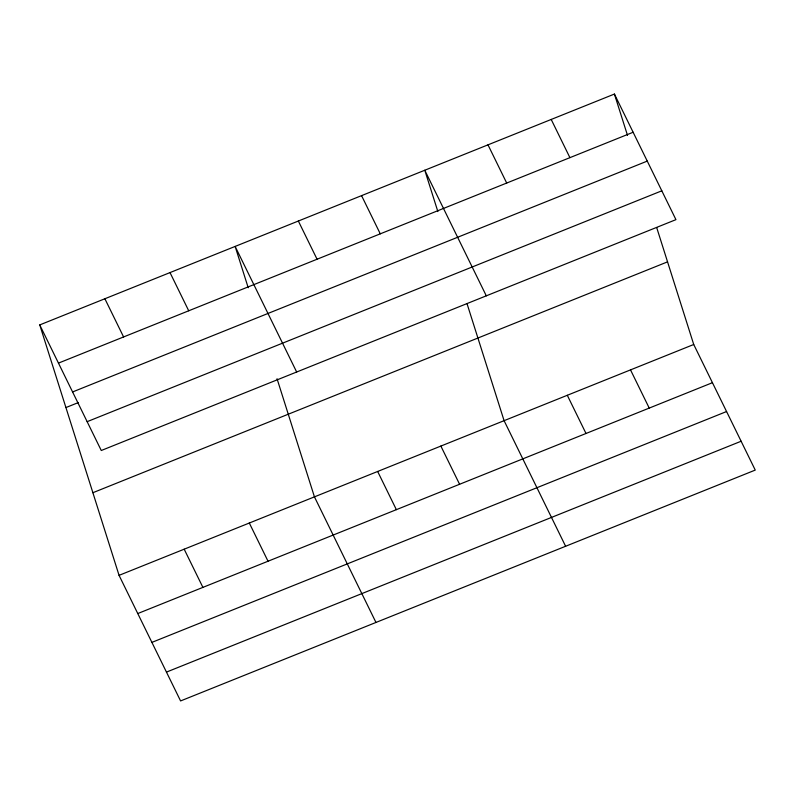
<?xml version="1.0" encoding="UTF-8"?>
<svg xmlns="http://www.w3.org/2000/svg" width="795" height="795" viewBox="0 0 795 795"><rect width="100%" height="100%" fill="white"/><g stroke="black" fill="none" stroke-linecap="round" stroke-linejoin="round"><path stroke-width="1.19" d="M39.75 324.916L614.416 94.058L675.939 219.649L101.273 450.507L39.75 324.916L119.061 575.351L180.584 700.942L755.25 470.084L693.727 344.493L656.69 227.559M58.462 363.116L633.128 132.258M72.593 391.955L647.259 161.097M65.925 407.567L78.486 402.509M87.152 421.668L661.818 190.81M92.886 492.711L667.552 261.853M119.061 575.351L693.727 344.493M137.773 613.551L712.439 382.693M151.895 642.39L726.57 411.532M166.453 672.103L741.119 441.245M551.203 119.449L569.916 157.648M630.514 369.884L649.227 408.083M487.991 144.849L506.703 183.049M567.302 395.284L586.014 433.484M486.302 295.829L424.778 170.239L437.866 211.559M565.613 546.264L504.09 420.674L467.053 303.74M361.566 195.64L380.278 233.839M440.867 446.075L459.59 484.274M298.354 221.03L317.066 259.23M377.655 471.465L396.367 509.665M296.664 372.01L235.141 246.43L248.219 287.75M375.965 622.445L314.442 496.865L277.038 378.738M170.011 272.586L188.723 310.785M249.312 523.021L268.024 561.22M104.88 298.751L123.593 336.951M184.182 549.186L202.904 587.386M614.416 94.058L627.503 135.379"/></g></svg>
